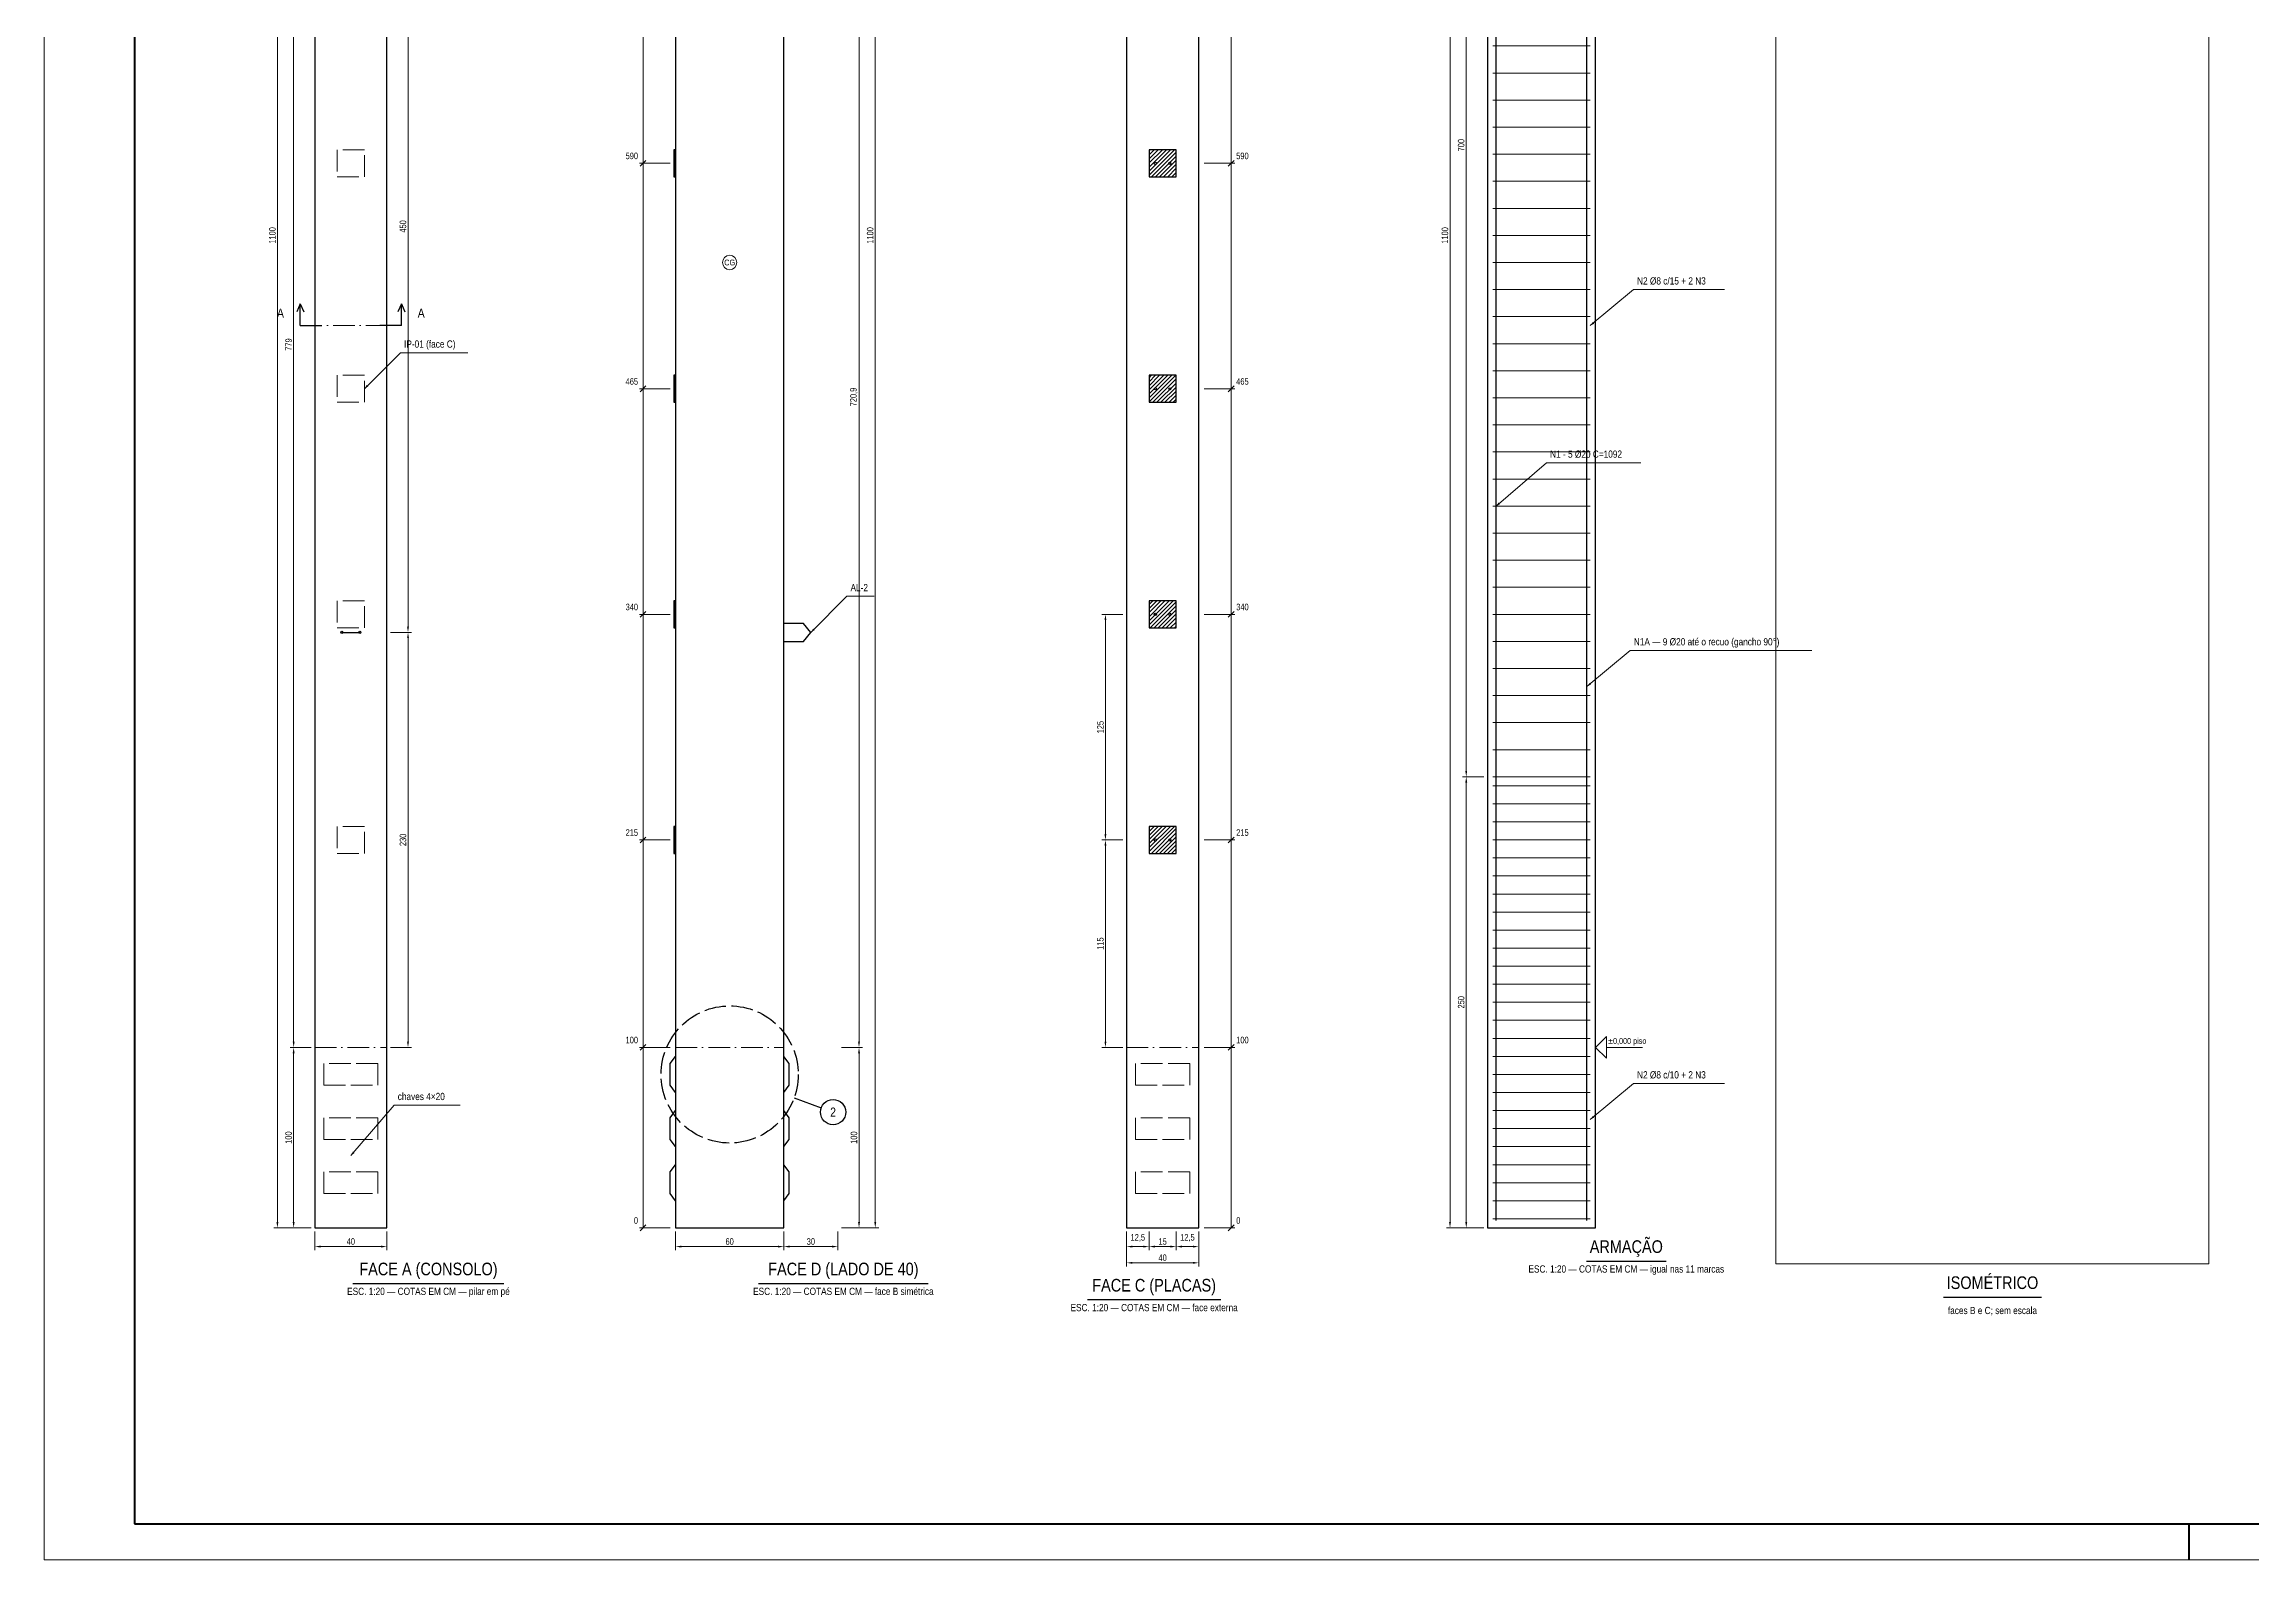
# Model space of a CAD drawing. Header units: millimetres. Extents: x 0 to 1189, y 0 to 841.
# Drawn here: x 0 to 612, y 0 to 420 of the extents above; entities that cross this region are included whole.
import ezdxf
from ezdxf.enums import TextEntityAlignment as Align

# ---------------------------------------------------------------- set-up
doc = ezdxf.new("R2010")
doc.units = ezdxf.units.MM
doc.header["$LTSCALE"] = 0.5
doc.linetypes.add('ACAD_ISO02W100', pattern=[15, 12, -3])
doc.linetypes.add('ACAD_ISO10W100', pattern=[18, 12, -3, 0, -3])
for name, color, linetype, lineweight in [('ARM_TRANSV', 3, 'Continuous', 18), ('ARMADURA', 3, 'Continuous', 25), ('CARIMBO_FINO', 8, 'Continuous', 18), ('CHAMADA', 7, 'Continuous', 13), ('EIXO', 8, 'ACAD_ISO10W100', 13), ('HACHURA', 8, 'Continuous', 9), ('INDICACAO', 7, 'Continuous', 25), ('METALICA', 7, 'Continuous', 25), ('MOLDURA', 7, 'Continuous', 50), ('OCULTA', 8, 'ACAD_ISO02W100', 18), ('TEXTO', 7, 'Continuous', 18), ('TITULO', 7, 'Continuous', 25), ('VISTA', 7, 'Continuous', 25)]:
    doc.layers.add(name, color=color, linetype=linetype, lineweight=lineweight)
doc.layers.add('COTA', color=32, linetype='Continuous', lineweight=13, true_color=0x954a00)
doc.styles.add('ND', font='DejaVuSansCondensed.ttf')
doc.dimstyles.new('ND', dxfattribs={"dimtxt": 1.8, "dimasz": 1.6, "dimexe": 1, "dimexo": 1, "dimgap": 0.5, "dimtad": 1, "dimdec": 0, "dimtxsty": 'ND', "dimcen": 2.5, "dimclrd": 256, "dimclre": 256, "dimclrt": 256, "dimazin": 3, "dimtfac": 1, "dimtmove": 0, "dimatfit": 3, "dimlwd": 13, "dimlwe": 13})

msp = doc.modelspace()

# ---------------------------------------------------------------- hatches: boundary and pattern name
at = {"layer": 'HACHURA'}
h = msp.add_hatch(dxfattribs=at)
h.set_pattern_fill('ANSI31', color=256, scale=0.25)
h.paths.add_polyline_path([(174.525, 383.25), (175, 383.25), (175, 390.75), (174.525, 390.75)])
h = msp.add_hatch(dxfattribs=at)
h.set_pattern_fill('ANSI31', color=256, scale=0.25)
h.paths.add_polyline_path([(306.25, 383.25), (313.75, 383.25), (313.75, 390.75), (306.25, 390.75)])
h = msp.add_hatch(dxfattribs=at)
h.set_pattern_fill('ANSI31', color=256, scale=0.25)
h.paths.add_polyline_path([(174.525, 320.75), (175, 320.75), (175, 328.25), (174.525, 328.25)])
h = msp.add_hatch(dxfattribs=at)
h.set_pattern_fill('ANSI31', color=256, scale=0.25)
h.paths.add_polyline_path([(306.25, 320.75), (313.75, 320.75), (313.75, 328.25), (306.25, 328.25)])
h = msp.add_hatch(dxfattribs=at)
h.set_pattern_fill('ANSI31', color=256, scale=0.25)
h.paths.add_polyline_path([(174.525, 258.25), (175, 258.25), (175, 265.75), (174.525, 265.75)])
h = msp.add_hatch(dxfattribs=at)
h.set_pattern_fill('ANSI31', color=256, scale=0.25)
h.paths.add_polyline_path([(306.25, 258.25), (313.75, 258.25), (313.75, 265.75), (306.25, 265.75)])
h = msp.add_hatch(dxfattribs=at)
h.set_pattern_fill('ANSI31', color=256, scale=0.25)
h.paths.add_polyline_path([(174.525, 195.75), (175, 195.75), (175, 203.25), (174.525, 203.25)])
h = msp.add_hatch(dxfattribs=at)
h.set_pattern_fill('ANSI31', color=256, scale=0.25)
h.paths.add_polyline_path([(306.25, 195.75), (313.75, 195.75), (313.75, 203.25), (306.25, 203.25)])

# ---------------------------------------------------------------- linework, layer by layer
at = {"layer": 'ARM_TRANSV'}
for p, q in [((401.5, 419.5), (428.5, 419.5)), ((401.5, 412), (428.5, 412)), ((401.5, 404.5), (428.5, 404.5)), ((401.5, 397), (428.5, 397)), ((401.5, 389.5), (428.5, 389.5)), ((401.5, 382), (428.5, 382)), ((401.5, 374.5), (428.5, 374.5)), ((401.5, 367), (428.5, 367)), ((401.5, 359.5), (428.5, 359.5)), ((401.5, 352), (428.5, 352)), ((401.5, 344.5), (428.5, 344.5)), ((401.5, 337), (428.5, 337)), ((401.5, 329.5), (428.5, 329.5)), ((401.5, 322), (428.5, 322)), ((401.5, 314.5), (428.5, 314.5)), ((401.5, 307), (428.5, 307)), ((401.5, 299.5), (428.5, 299.5)), ((401.5, 292), (428.5, 292)), ((401.5, 284.5), (428.5, 284.5)), ((401.5, 277), (428.5, 277)), ((401.5, 269.5), (428.5, 269.5)), ((401.5, 262), (428.5, 262)), ((401.5, 254.5), (428.5, 254.5)), ((401.5, 247), (428.5, 247)), ((401.5, 239.5), (428.5, 239.5)), ((401.5, 232), (428.5, 232)), ((401.5, 224.5), (428.5, 224.5)), ((401.5, 217), (428.5, 217)), ((401.5, 214.5), (428.5, 214.5)), ((401.5, 209.5), (428.5, 209.5)), ((401.5, 204.5), (428.5, 204.5)), ((401.5, 199.5), (428.5, 199.5)), ((401.5, 194.5), (428.5, 194.5)), ((401.5, 189.5), (428.5, 189.5)), ((401.5, 184.5), (428.5, 184.5)), ((401.5, 179.5), (428.5, 179.5)), ((401.5, 174.5), (428.5, 174.5)), ((401.5, 169.5), (428.5, 169.5)), ((401.5, 164.5), (428.5, 164.5)), ((401.5, 159.5), (428.5, 159.5)), ((401.5, 154.5), (428.5, 154.5)), ((401.5, 149.5), (428.5, 149.5)), ((401.5, 144.5), (428.5, 144.5)), ((401.5, 139.5), (428.5, 139.5)), ((401.5, 134.5), (428.5, 134.5)), ((401.5, 129.5), (428.5, 129.5)), ((401.5, 124.5), (428.5, 124.5)), ((401.5, 119.5), (428.5, 119.5)), ((401.5, 114.5), (428.5, 114.5)), ((401.5, 109.5), (428.5, 109.5)), ((401.5, 104.5), (428.5, 104.5)), ((401.5, 99.5), (428.5, 99.5)), ((401.5, 94.5), (428.5, 94.5))]:
    msp.add_line(p, q, dxfattribs=at)
at = {"layer": 'ARMADURA'}
for points in [[(402.4, 94), (402.4, 640)], [(427.6, 94), (427.6, 560), (420.1, 560)]]:
    msp.add_lwpolyline(points, dxfattribs=at)
at = {"layer": 'CARIMBO_FINO'}
for points in [[(0, 0), (1189, 0), (1189, 841), (0, 841)], [(480, 82), (600, 82), (600, 632), (480, 632)]]:
    msp.add_lwpolyline(points, close=True, dxfattribs=at)
at = {"layer": 'CHAMADA'}
for points in [[(428.5, 342), (440.5, 352), (465.7297, 352)], [(88.75, 324.5), (98.75, 334.5), (117.4707, 334.5)], [(402.4, 292), (416.4, 304), (442.5661, 304)], [(212.5, 257), (222.5, 267), (230.0231, 267)], [(427.6, 242), (439.6, 252), (489.9429, 252)], [(428.5, 122), (440.5, 132), (465.7297, 132)], [(85, 112), (97, 126), (115.2612, 126)]]:
    msp.add_lwpolyline(points, dxfattribs=at)
for points in [[(428.5, 342), (429.6139, 342.5378), (429.2298, 342.9987)], [(88.75, 324.5), (89.8107, 325.1364), (89.3864, 325.5607)], [(402.4, 292), (403.5063, 292.5532), (403.1159, 293.0087)], [(212.5, 257), (213.5607, 257.6364), (213.1364, 258.0607)], [(427.6, 242), (428.7139, 242.5378), (428.3298, 242.9987)], [(428.5, 122), (429.6139, 122.5378), (429.2298, 122.9987)], [(85, 112), (86.0087, 112.7159), (85.5532, 113.1063)]]:
    msp.add_solid(points, dxfattribs=at)
at = {"layer": 'COTA'}
for p, q in [((166, 92), (166, 642)), ((329, 92), (329, 642)), ((173.5, 387), (165, 387)), ((165.2, 386.2), (166.8, 387.8)), ((321.5, 387), (330, 387)), ((328.2, 386.2), (329.8, 387.8)), ((173.5, 324.5), (165, 324.5)), ((165.2, 323.7), (166.8, 325.3)), ((321.5, 324.5), (330, 324.5)), ((328.2, 323.7), (329.8, 325.3)), ((173.5, 262), (165, 262)), ((165.2, 261.2), (166.8, 262.8)), ((321.5, 262), (330, 262)), ((328.2, 261.2), (329.8, 262.8)), ((173.5, 199.5), (165, 199.5)), ((165.2, 198.7), (166.8, 200.3)), ((321.5, 199.5), (330, 199.5)), ((328.2, 198.7), (329.8, 200.3)), ((173.5, 142), (165, 142)), ((165.2, 141.2), (166.8, 142.8)), ((321.5, 142), (330, 142)), ((328.2, 141.2), (329.8, 142.8)), ((433, 142), (443, 142)), ((173.5, 92), (165, 92)), ((165.2, 91.2), (166.8, 92.8)), ((321.5, 92), (330, 92)), ((328.2, 91.2), (329.8, 92.8))]:
    msp.add_line(p, q, dxfattribs=at)
msp.add_lwpolyline([(430, 142), (433, 145), (433, 139), (430, 142)], dxfattribs=at)
msp.add_circle((190, 359.5), 2, dxfattribs=at)
at = {"layer": 'EIXO'}
for p, q in [((71, 342), (99, 342)), ((75, 142), (95, 142)), ((175, 142), (205, 142)), ((300, 142), (320, 142))]:
    msp.add_line(p, q, dxfattribs=at)
at = {"layer": 'INDICACAO'}
for p, q in [((71, 348), (70, 345.8)), ((71, 342), (71, 348)), ((71, 348), (72, 345.8)), ((99, 348), (98, 345.8)), ((99, 342), (99, 348)), ((99, 348), (100, 345.8)), ((71, 342), (77, 342)), ((99, 342), (93, 342)), ((207.8542, 128.0016), (215.3717, 125.2655))]:
    msp.add_line(p, q, dxfattribs=at)
at = {"layer": 'INDICACAO', "linetype": 'ACAD_ISO02W100'}
msp.add_circle((190, 134.5), 19, dxfattribs=at)
at = {"layer": 'INDICACAO'}
msp.add_circle((218.6606, 124.0684), 3.5, dxfattribs=at)
at = {"layer": 'METALICA'}
msp.add_line((82.5, 257), (87.5, 257), dxfattribs=at)
for points in [[(174.525, 383.25), (175, 383.25), (175, 390.75), (174.525, 390.75)], [(306.25, 383.25), (313.75, 383.25), (313.75, 390.75), (306.25, 390.75)], [(174.525, 320.75), (175, 320.75), (175, 328.25), (174.525, 328.25)], [(306.25, 320.75), (313.75, 320.75), (313.75, 328.25), (306.25, 328.25)], [(174.525, 258.25), (175, 258.25), (175, 265.75), (174.525, 265.75)], [(306.25, 258.25), (313.75, 258.25), (313.75, 265.75), (306.25, 265.75)], [(174.525, 195.75), (175, 195.75), (175, 203.25), (174.525, 203.25)], [(306.25, 195.75), (313.75, 195.75), (313.75, 203.25), (306.25, 203.25)]]:
    msp.add_lwpolyline(points, close=True, dxfattribs=at)
msp.add_lwpolyline([(205, 254.5), (210.5, 254.5), (212.5, 257), (210.5, 259.5), (205, 259.5)], dxfattribs=at)
for centre in [(82.5, 257), (87.5, 257)]:
    msp.add_circle(centre, 0.3175, dxfattribs=at)
at = {"layer": 'MOLDURA'}
msp.add_line((594.5, 0), (594.5, 10), dxfattribs=at)
msp.add_lwpolyline([(25, 10), (1179, 10), (1179, 831), (25, 831)], close=True, dxfattribs=at)
at = {"layer": 'OCULTA'}
for points in [[(81.25, 383.25), (88.75, 383.25), (88.75, 390.75), (81.25, 390.75)], [(81.25, 320.75), (88.75, 320.75), (88.75, 328.25), (81.25, 328.25)], [(81.25, 258.25), (88.75, 258.25), (88.75, 265.75), (81.25, 265.75)], [(81.25, 195.75), (88.75, 195.75), (88.75, 203.25), (81.25, 203.25)], [(77.5, 131.5), (92.5, 131.5), (92.5, 137.5), (77.5, 137.5)], [(302.5, 131.5), (317.5, 131.5), (317.5, 137.5), (302.5, 137.5)], [(77.5, 116.5), (92.5, 116.5), (92.5, 122.5), (77.5, 122.5)], [(302.5, 116.5), (317.5, 116.5), (317.5, 122.5), (302.5, 122.5)], [(77.5, 101.5), (92.5, 101.5), (92.5, 107.5), (77.5, 107.5)], [(302.5, 101.5), (317.5, 101.5), (317.5, 107.5), (302.5, 107.5)]]:
    msp.add_lwpolyline(points, close=True, dxfattribs=at)
at = {"layer": 'TITULO'}
for p, q in [((427.5152, 82.8), (449.5209, 82.8)), ((85.5891, 76.6), (127.4344, 76.6)), ((198.0132, 76.6), (245.0158, 76.6)), ((289.1495, 72.1), (326.1421, 72.1)), ((526.4009, 72.8), (553.5991, 72.8))]:
    msp.add_line(p, q, dxfattribs=at)
at = {"layer": 'VISTA'}
for points in [[(75, 92), (95, 92), (95, 642), (75, 642)], [(175, 92), (205, 92), (205, 562), (190, 562), (190, 642), (175, 642)], [(300, 92), (320, 92), (320, 642), (300, 642)], [(400, 92), (430, 92), (430, 562), (415, 562), (415, 642), (400, 642)]]:
    msp.add_lwpolyline(points, close=True, dxfattribs=at)
for points in [[(175, 129.5), (173.5, 131.5), (173.5, 137.5), (175, 139.5)], [(205, 129.5), (206.5, 131.5), (206.5, 137.5), (205, 139.5)], [(175, 114.5), (173.5, 116.5), (173.5, 122.5), (175, 124.5)], [(205, 114.5), (206.5, 116.5), (206.5, 122.5), (205, 124.5)], [(175, 99.5), (173.5, 101.5), (173.5, 107.5), (175, 109.5)], [(205, 99.5), (206.5, 101.5), (206.5, 107.5), (205, 109.5)]]:
    msp.add_lwpolyline(points, dxfattribs=at)
for centre in [(308, 387), (312, 387), (308, 324.5), (312, 324.5), (308, 262), (312, 262), (308, 199.5), (312, 199.5)]:
    msp.add_circle(centre, 0.3125, dxfattribs=at)

# ---------------------------------------------------------------- texts
at = {"layer": 'COTA', "style": 'ND'}
for s, p in [('590', (164.6, 387.6)), ('465', (164.6, 325.1)), ('340', (164.6, 262.6)), ('215', (164.6, 200.1)), ('100', (164.6, 142.6)), ('0', (164.6, 92.6))]:
    msp.add_text(s, height=1.8, dxfattribs=at).set_placement(p, align=Align.BOTTOM_RIGHT)
for s, height, p in [('590', 1.8, (330.4, 387.6)), ('465', 1.8, (330.4, 325.1)), ('340', 1.8, (330.4, 262.6)), ('215', 1.8, (330.4, 200.1)), ('100', 1.8, (330.4, 142.6)), ('±0,000 piso', 1.6, (433.5, 142.5)), ('0', 1.8, (330.4, 92.6))]:
    msp.add_text(s, height=height, dxfattribs=at).set_placement(p, align=Align.BOTTOM_LEFT)
at = {"layer": 'TEXTO', "style": 'ND'}
msp.add_text('CG', height=1.6, dxfattribs=at).set_placement((190, 359.5), align=Align.MIDDLE_CENTER)
for s, p in [('N2 Ø8 c/15 + 2 N3', (441.5, 352.8)), ('IP-01 (face C)', (99.75, 335.3)), ('N1 - 5 Ø20 C=1092', (417.4, 304.8)), ('AL-2', (223.5, 267.8)), ('N1A — 9 Ø20 até o recuo (gancho 90°)', (440.6, 252.8)), ('N2 Ø8 c/10 + 2 N3', (441.5, 132.8)), ('chaves 4×20', (98, 126.8))]:
    msp.add_text(s, height=2, dxfattribs=at).set_placement(p, align=Align.BOTTOM_LEFT)
for s, p in [('ESC. 1:20 — COTAS EM CM — igual nas 11 marcas', (438.5181, 79)), ('ESC. 1:20 — COTAS EM CM — pilar em pé', (106.5118, 72.8)), ('ESC. 1:20 — COTAS EM CM — face B simétrica', (221.5145, 72.8)), ('ESC. 1:20 — COTAS EM CM — face externa', (307.6458, 68.3)), ('faces B e C; sem escala', (540, 67.5))]:
    msp.add_text(s, height=2, dxfattribs=at).set_placement(p, align=Align.BOTTOM_CENTER)
at = {"layer": 'TITULO', "style": 'ND'}
for s, p in [('A', (65.5, 345.5)), ('A', (104.5, 345.5)), ('2', (218.6606, 124.0684))]:
    msp.add_text(s, height=2.5, dxfattribs=at).set_placement(p, align=Align.MIDDLE_CENTER)
for s, p in [('ARMAÇÃO', (438.5181, 84)), ('FACE A (CONSOLO)', (106.5118, 77.8)), ('FACE D (LADO DE 40)', (221.5145, 77.8)), ('FACE C (PLACAS)', (307.6458, 73.3)), ('ISOMÉTRICO', (540, 74))]:
    msp.add_text(s, height=3.5, dxfattribs=at).set_placement(p, align=Align.BOTTOM_CENTER)

# ---------------------------------------------------------------- dimensions: what is measured, and where the dimension line sits
at = {"layer": 'COTA'}
for base, p1, p2 in [((64.65, 92), (75, 92), (75, 642)), ((230.35, 92), (220, 92), (220, 642)), ((389.65, 92), (400, 92), (400, 642)), ((394.15, 217), (400, 217), (400, 567)), ((69.15, 142), (75, 142), (75, 531.5)), ((225.85, 142), (220, 142), (220, 502.45)), ((100.85, 257), (95, 257), (95, 482)), ((100.85, 142), (95, 142), (95, 257)), ((294.15, 199.5), (300, 199.5), (300, 262)), ((394.15, 92), (400, 92), (400, 217)), ((294.15, 142), (300, 142), (300, 199.5)), ((69.15, 92), (75, 92), (75, 142)), ((225.85, 92), (220, 92), (220, 142))]:
    msp.add_linear_dim(base=base, p1=p1, p2=p2, angle=90, dimstyle='ND', override={"dimdec": 1, "dimlfac": 2, "dimzin": 8}, dxfattribs=at).render()
for base, p1, p2 in [((75, 86.8), (75, 92), (95, 92)), ((175, 86.8), (175, 92), (205, 92)), ((205, 86.8), (205, 92), (220, 92)), ((300, 86.8), (300, 92), (306.25, 92)), ((300, 82.3), (300, 92), (320, 92)), ((306.25, 86.8), (306.25, 92), (313.75, 92)), ((313.75, 86.8), (313.75, 92), (320, 92))]:
    msp.add_linear_dim(base=base, p1=p1, p2=p2, dimstyle='ND', override={"dimdec": 1, "dimlfac": 2, "dimzin": 8}, dxfattribs=at).render()

doc.saveas('drawing.dxf')
